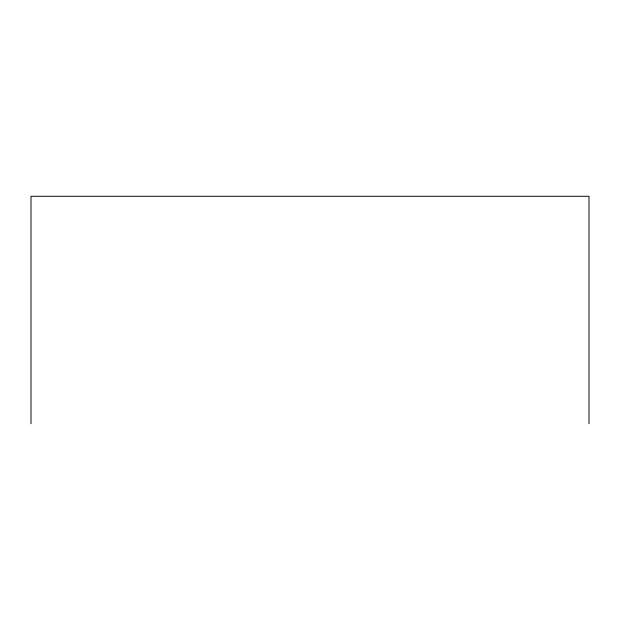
<?xml version="1.0" encoding="UTF-8"?>
<svg xmlns="http://www.w3.org/2000/svg" width="620" height="620" viewBox="0 0 620 620"><rect width="100%" height="100%" fill="white"/><g stroke="black" fill="none" stroke-linecap="round" stroke-linejoin="round"><path stroke-width="0.93" d="M589 423.716L589 196.284L31 196.284L31 423.716"/></g></svg>
